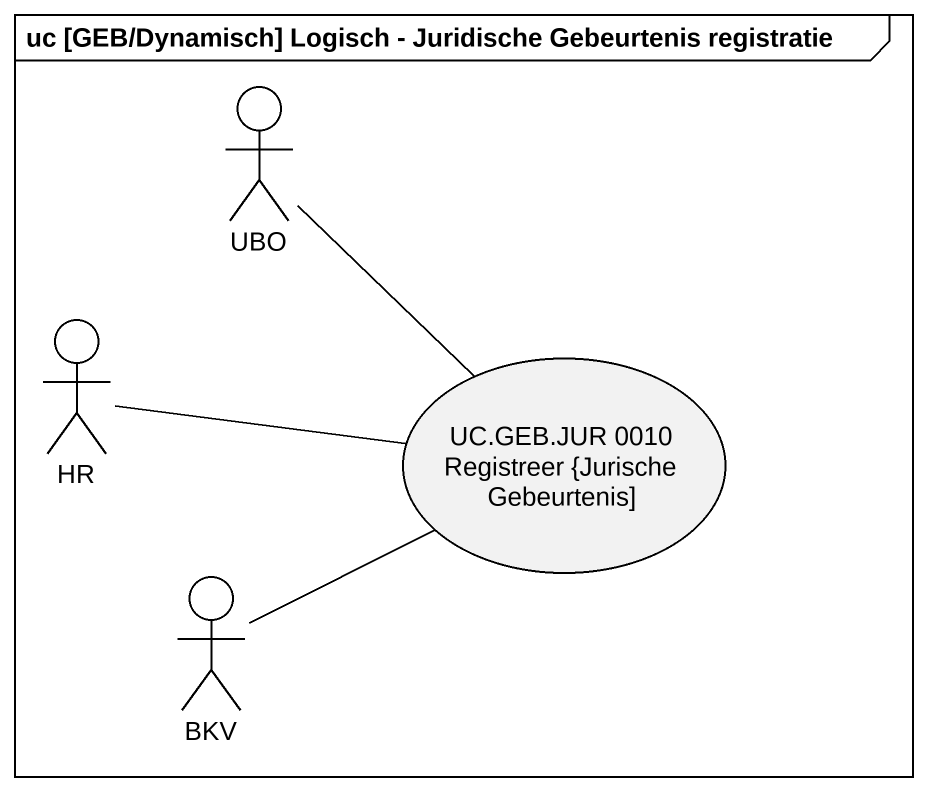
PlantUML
@startuml
mainframe uc [GEB/Dynamisch] Logisch - Juridische Gebeurtenis registratie
actor UBO
actor HR
usecase "UC.GEB.JUR 0010 Registreer {Jurische Gebeurtenis]" as UC_GEB_JUR_0010_Registreer
actor BKV
UBO -- UC_GEB_JUR_0010_Registreer
HR -right- UC_GEB_JUR_0010_Registreer
BKV -up- UC_GEB_JUR_0010_Registreer
@enduml
